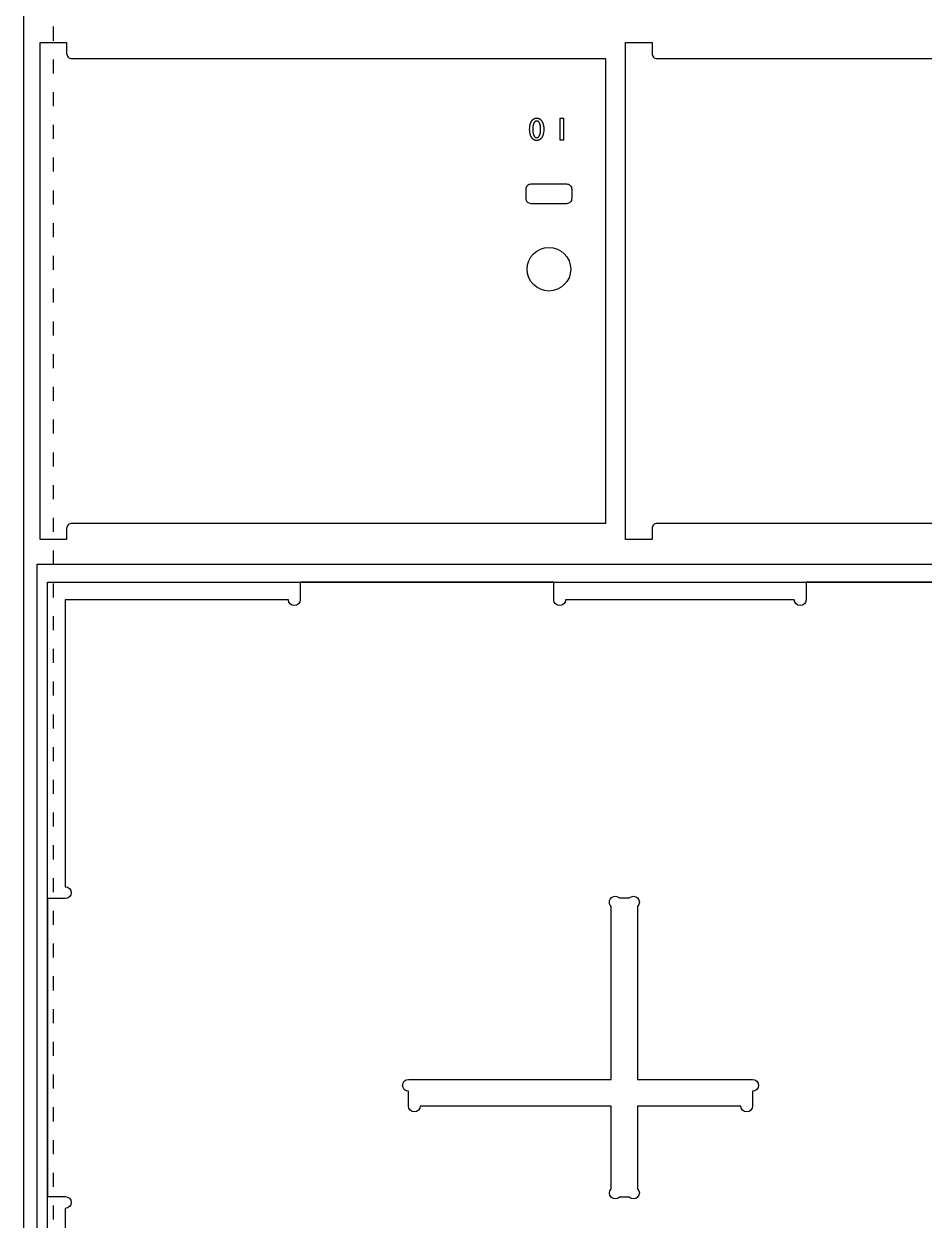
# Model space of a CAD drawing. Extents: x -300 to 5880, y -300 to 4158.
# Drawn here: x 3450 to 4060, y 2145 to 2955 of the extents above; entities that cross this region are included whole.
import ezdxf

# ---------------------------------------------------------------- set-up
doc = ezdxf.new("R2010")
doc.units = 0
doc.linetypes.add('DGN_STYLE_5', pattern=[22.17944, 9.505474, -12.673965])
for name, color, linetype in [('00_NOPRINT_TOLERANCE', 7, 'DGN_STYLE_5'), ('BOARD_$TH-NOMINAL', 3, 'CONTINUOUS'), ('TOP-CUT-INSIDE_18MM', 1, 'CONTINUOUS'), ('TOP-CUT-OUTSIDE_18MM', 220, 'CONTINUOUS'), ('TOP-POCKET-INSIDE_02MM', 110, 'CONTINUOUS'), ('TOP-POCKET-INSIDE_09MM', 60, 'CONTINUOUS'), ('TOP_POCKET_12MM', 70, 'CONTINUOUS')]:
    doc.layers.add(name, color=color, linetype=linetype)

msp = doc.modelspace()

# ---------------------------------------------------------------- linework, layer by layer
at = {"layer": '00_NOPRINT_TOLERANCE', "flags": 128}
for points in [[(3450, 3958), (4670, 3958), (4670, 1518), (3450, 1518)], [(3470, 3938), (4650, 3938), (4650, 1538), (3470, 1538)]]:
    msp.add_lwpolyline(points, close=True, dxfattribs=at)
at = {"layer": 'BOARD_$TH-NOMINAL', "flags": 128}
msp.add_lwpolyline([(3450, 3958), (4670, 3958), (4670, 1518), (3450, 1518)], close=True, dxfattribs=at)
at = {"layer": 'TOP-CUT-INSIDE_18MM'}
msp.add_lwpolyline([(3821.25, 2843.37), (3821.25, 2836.99, -0.414214), (3817.75, 2833.49), (3793.75, 2833.49, -0.414214), (3790.25, 2836.99), (3790.25, 2843.37, -0.414214), (3793.75, 2846.87), (3817.75, 2846.87, -0.414214)], format="xyb", close=True, dxfattribs=at)
msp.add_circle((3805.75, 2789.12), 14.79, dxfattribs=at)
at = {"layer": 'TOP-CUT-OUTSIDE_18MM'}
for points in [[(3478.97, 2613.43), (3478.97, 2605.93), (3460.97, 2605.93), (3460.97, 2942.73), (3478.97, 2942.73), (3478.97, 2935.23, 0.414214), (3482.47, 2931.73), (3844.18, 2931.73), (3844.18, 2616.93), (3482.47, 2616.93, 0.414214)], [(3875.64, 2613.43), (3875.64, 2605.93), (3857.64, 2605.93), (3857.64, 2942.73), (3875.64, 2942.73), (3875.64, 2935.23, 0.414214), (3879.14, 2931.73), (4240.86, 2931.73), (4240.86, 2616.93), (3879.14, 2616.93, 0.414214)]]:
    msp.add_lwpolyline(points, format="xyb", close=True, dxfattribs=at)
msp.add_lwpolyline([(3466, 2577.23), (4654, 2577.23), (4654, 1542.23), (3466, 1542.23)], close=True, dxfattribs=at)
at = {"layer": 'TOP-POCKET-INSIDE_02MM'}
for points in [[(3797.59, 2891.48), (3797.71, 2891.48), (3797.84, 2891.48), (3797.96, 2891.47), (3798.03, 2891.46), (3798.09, 2891.45), (3798.15, 2891.44), (3798.21, 2891.43), (3798.27, 2891.42), (3798.33, 2891.41), (3798.39, 2891.4), (3798.45, 2891.38), (3798.51, 2891.37), (3798.57, 2891.35), (3798.62, 2891.33), (3798.68, 2891.31), (3798.74, 2891.3), (3798.8, 2891.27), (3798.85, 2891.25), (3798.91, 2891.23), (3798.97, 2891.21), (3799.02, 2891.18), (3799.08, 2891.16), (3799.13, 2891.13), (3799.19, 2891.1), (3799.24, 2891.07), (3799.3, 2891.04), (3799.35, 2891.01), (3799.46, 2890.95), (3799.56, 2890.88), (3799.66, 2890.8), (3799.77, 2890.73), (3799.87, 2890.65), (3799.97, 2890.56), (3800.07, 2890.47), (3800.16, 2890.37), (3800.26, 2890.28), (3800.35, 2890.17), (3800.44, 2890.07), (3800.54, 2889.96), (3800.63, 2889.84), (3800.71, 2889.72), (3800.8, 2889.6), (3800.89, 2889.47), (3800.97, 2889.34), (3801.05, 2889.2), (3801.13, 2889.06), (3801.21, 2888.92), (3801.28, 2888.78), (3801.36, 2888.64), (3801.43, 2888.49), (3801.49, 2888.34), (3801.56, 2888.19), (3801.62, 2888.04), (3801.68, 2887.88), (3801.73, 2887.72), (3801.79, 2887.56), (3801.84, 2887.4), (3801.89, 2887.24), (3801.93, 2887.07), (3801.97, 2886.9), (3802.05, 2886.55), (3802.12, 2886.2), (3802.18, 2885.84), (3802.23, 2885.46), (3802.26, 2885.08), (3802.29, 2884.69), (3802.3, 2884.29), (3802.31, 2883.88), (3802.3, 2883.46), (3802.29, 2883.06), (3802.26, 2882.66), (3802.23, 2882.27), (3802.18, 2881.89), (3802.12, 2881.52), (3802.05, 2881.16), (3801.97, 2880.81), (3801.93, 2880.64), (3801.89, 2880.47), (3801.84, 2880.3), (3801.79, 2880.14), (3801.73, 2879.98), (3801.68, 2879.82), (3801.62, 2879.67), (3801.56, 2879.51), (3801.49, 2879.36), (3801.43, 2879.21), (3801.36, 2879.07), (3801.28, 2878.92), (3801.21, 2878.78), (3801.13, 2878.64), (3801.05, 2878.51), (3800.97, 2878.37), (3800.89, 2878.24), (3800.8, 2878.11), (3800.71, 2877.99), (3800.62, 2877.87), (3800.53, 2877.76), (3800.44, 2877.65), (3800.35, 2877.54), (3800.25, 2877.44), (3800.16, 2877.35), (3800.06, 2877.25), (3799.96, 2877.16), (3799.86, 2877.08), (3799.75, 2877), (3799.65, 2876.92), (3799.54, 2876.85), (3799.43, 2876.78), (3799.33, 2876.72), (3799.21, 2876.66), (3799.16, 2876.63), (3799.1, 2876.6), (3799.05, 2876.57), (3798.99, 2876.55), (3798.93, 2876.52), (3798.87, 2876.5), (3798.81, 2876.48), (3798.76, 2876.46), (3798.7, 2876.44), (3798.64, 2876.42), (3798.58, 2876.4), (3798.52, 2876.38), (3798.46, 2876.37), (3798.4, 2876.35), (3798.27, 2876.32), (3798.15, 2876.3), (3798.02, 2876.28), (3797.89, 2876.27), (3797.76, 2876.26), (3797.63, 2876.25), (3797.5, 2876.25), (3797.37, 2876.25), (3797.23, 2876.26), (3797.1, 2876.27), (3796.97, 2876.28), (3796.85, 2876.3), (3796.72, 2876.32), (3796.59, 2876.35), (3796.47, 2876.38), (3796.35, 2876.41), (3796.23, 2876.45), (3796.17, 2876.47), (3796.11, 2876.5), (3796.06, 2876.52), (3796, 2876.54), (3795.94, 2876.57), (3795.88, 2876.59), (3795.83, 2876.62), (3795.77, 2876.65), (3795.66, 2876.71), (3795.55, 2876.77), (3795.44, 2876.84), (3795.34, 2876.91), (3795.23, 2876.98), (3795.13, 2877.06), (3795.03, 2877.15), (3794.93, 2877.23), (3794.83, 2877.32), (3794.73, 2877.42), (3794.64, 2877.52), (3794.55, 2877.62), (3794.46, 2877.73), (3794.37, 2877.84), (3794.28, 2877.96), (3794.19, 2878.08), (3794.11, 2878.2), (3794.03, 2878.33), (3793.94, 2878.46), (3793.87, 2878.59), (3793.79, 2878.73), (3793.72, 2878.87), (3793.65, 2879.01), (3793.58, 2879.16), (3793.51, 2879.3), (3793.45, 2879.45), (3793.39, 2879.61), (3793.33, 2879.76), (3793.28, 2879.92), (3793.23, 2880.08), (3793.18, 2880.24), (3793.13, 2880.41), (3793.08, 2880.58), (3793.04, 2880.75), (3792.96, 2881.1), (3792.9, 2881.46), (3792.84, 2881.83), (3792.8, 2882.21), (3792.76, 2882.6), (3792.73, 2883), (3792.72, 2883.42), (3792.71, 2883.84), (3792.72, 2884.26), (3792.73, 2884.67), (3792.76, 2885.07), (3792.8, 2885.46), (3792.85, 2885.84), (3792.9, 2886.21), (3792.97, 2886.57), (3793.05, 2886.91), (3793.1, 2887.09), (3793.14, 2887.25), (3793.19, 2887.42), (3793.24, 2887.58), (3793.3, 2887.75), (3793.35, 2887.9), (3793.41, 2888.06), (3793.48, 2888.22), (3793.54, 2888.37), (3793.61, 2888.52), (3793.68, 2888.66), (3793.75, 2888.81), (3793.83, 2888.95), (3793.9, 2889.09), (3793.98, 2889.22), (3794.07, 2889.36), (3794.15, 2889.49), (3794.24, 2889.62), (3794.33, 2889.74), (3794.42, 2889.86), (3794.51, 2889.97), (3794.6, 2890.08), (3794.7, 2890.19), (3794.8, 2890.29), (3794.89, 2890.39), (3794.99, 2890.48), (3795.09, 2890.57), (3795.2, 2890.65), (3795.3, 2890.73), (3795.41, 2890.81), (3795.52, 2890.88), (3795.62, 2890.95), (3795.73, 2891.02), (3795.85, 2891.08), (3795.96, 2891.13), (3796.02, 2891.16), (3796.08, 2891.19), (3796.14, 2891.21), (3796.19, 2891.23), (3796.25, 2891.26), (3796.31, 2891.28), (3796.37, 2891.3), (3796.43, 2891.32), (3796.49, 2891.33), (3796.55, 2891.35), (3796.68, 2891.38), (3796.8, 2891.41), (3796.93, 2891.43), (3797.06, 2891.45), (3797.19, 2891.47), (3797.32, 2891.48), (3797.45, 2891.48)], [(3797.61, 2889.46), (3797.5, 2889.46), (3797.46, 2889.46), (3797.42, 2889.46), (3797.39, 2889.46), (3797.35, 2889.45), (3797.31, 2889.45), (3797.28, 2889.45), (3797.24, 2889.44), (3797.2, 2889.44), (3797.17, 2889.43), (3797.13, 2889.42), (3797.09, 2889.41), (3797.06, 2889.41), (3797.02, 2889.4), (3796.99, 2889.39), (3796.95, 2889.38), (3796.92, 2889.36), (3796.88, 2889.35), (3796.85, 2889.34), (3796.82, 2889.33), (3796.78, 2889.31), (3796.75, 2889.3), (3796.72, 2889.28), (3796.68, 2889.26), (3796.65, 2889.25), (3796.62, 2889.23), (3796.59, 2889.21), (3796.56, 2889.19), (3796.52, 2889.17), (3796.49, 2889.15), (3796.46, 2889.13), (3796.43, 2889.1), (3796.4, 2889.08), (3796.37, 2889.06), (3796.34, 2889.03), (3796.31, 2889.01), (3796.28, 2888.98), (3796.25, 2888.95), (3796.22, 2888.93), (3796.17, 2888.87), (3796.11, 2888.81), (3796.05, 2888.75), (3796, 2888.68), (3795.95, 2888.61), (3795.89, 2888.54), (3795.84, 2888.46), (3795.79, 2888.38), (3795.74, 2888.3), (3795.69, 2888.22), (3795.65, 2888.13), (3795.6, 2888.04), (3795.55, 2887.95), (3795.51, 2887.85), (3795.47, 2887.76), (3795.43, 2887.66), (3795.39, 2887.56), (3795.35, 2887.45), (3795.31, 2887.35), (3795.24, 2887.13), (3795.18, 2886.9), (3795.12, 2886.67), (3795.06, 2886.43), (3795.02, 2886.17), (3794.97, 2885.91), (3794.94, 2885.65), (3794.91, 2885.37), (3794.88, 2885.08), (3794.86, 2884.79), (3794.85, 2884.49), (3794.84, 2884.18), (3794.84, 2883.86), (3794.84, 2883.54), (3794.85, 2883.22), (3794.86, 2882.91), (3794.88, 2882.61), (3794.9, 2882.32), (3794.93, 2882.04), (3794.97, 2881.77), (3795.01, 2881.5), (3795.06, 2881.25), (3795.11, 2881), (3795.17, 2880.77), (3795.23, 2880.54), (3795.3, 2880.32), (3795.34, 2880.21), (3795.37, 2880.11), (3795.41, 2880.01), (3795.45, 2879.91), (3795.5, 2879.81), (3795.54, 2879.71), (3795.58, 2879.62), (3795.63, 2879.53), (3795.68, 2879.45), (3795.72, 2879.36), (3795.77, 2879.28), (3795.82, 2879.2), (3795.87, 2879.13), (3795.92, 2879.06), (3795.98, 2878.99), (3796.03, 2878.92), (3796.09, 2878.86), (3796.14, 2878.8), (3796.2, 2878.74), (3796.23, 2878.71), (3796.26, 2878.69), (3796.29, 2878.66), (3796.32, 2878.64), (3796.35, 2878.61), (3796.38, 2878.59), (3796.41, 2878.56), (3796.44, 2878.54), (3796.47, 2878.52), (3796.5, 2878.5), (3796.53, 2878.48), (3796.56, 2878.46), (3796.59, 2878.44), (3796.63, 2878.42), (3796.66, 2878.41), (3796.69, 2878.39), (3796.73, 2878.37), (3796.76, 2878.36), (3796.79, 2878.34), (3796.83, 2878.33), (3796.86, 2878.32), (3796.89, 2878.31), (3796.93, 2878.29), (3796.96, 2878.28), (3797, 2878.27), (3797.03, 2878.26), (3797.07, 2878.26), (3797.11, 2878.25), (3797.14, 2878.24), (3797.18, 2878.24), (3797.22, 2878.23), (3797.25, 2878.22), (3797.29, 2878.22), (3797.33, 2878.22), (3797.36, 2878.21), (3797.4, 2878.21), (3797.44, 2878.21), (3797.48, 2878.21), (3797.52, 2878.21), (3797.56, 2878.21), (3797.59, 2878.21), (3797.63, 2878.22), (3797.67, 2878.22), (3797.71, 2878.22), (3797.74, 2878.23), (3797.78, 2878.24), (3797.82, 2878.24), (3797.85, 2878.25), (3797.89, 2878.26), (3797.92, 2878.26), (3797.96, 2878.27), (3798, 2878.28), (3798.03, 2878.29), (3798.06, 2878.31), (3798.1, 2878.32), (3798.13, 2878.33), (3798.17, 2878.34), (3798.2, 2878.36), (3798.23, 2878.37), (3798.27, 2878.39), (3798.3, 2878.41), (3798.33, 2878.42), (3798.37, 2878.44), (3798.4, 2878.46), (3798.43, 2878.48), (3798.46, 2878.5), (3798.49, 2878.52), (3798.52, 2878.54), (3798.55, 2878.56), (3798.59, 2878.59), (3798.62, 2878.61), (3798.65, 2878.64), (3798.68, 2878.66), (3798.71, 2878.69), (3798.73, 2878.71), (3798.76, 2878.74), (3798.82, 2878.8), (3798.88, 2878.86), (3798.93, 2878.92), (3798.99, 2878.99), (3799.04, 2879.06), (3799.09, 2879.13), (3799.14, 2879.2), (3799.19, 2879.28), (3799.24, 2879.36), (3799.29, 2879.45), (3799.34, 2879.53), (3799.39, 2879.62), (3799.43, 2879.71), (3799.47, 2879.81), (3799.52, 2879.91), (3799.56, 2880.01), (3799.6, 2880.11), (3799.64, 2880.21), (3799.67, 2880.32), (3799.74, 2880.53), (3799.81, 2880.76), (3799.87, 2880.99), (3799.92, 2881.24), (3799.97, 2881.49), (3800.01, 2881.75), (3800.04, 2882.01), (3800.07, 2882.29), (3800.1, 2882.58), (3800.12, 2882.87), (3800.13, 2883.17), (3800.14, 2883.48), (3800.14, 2884.12), (3800.13, 2884.43), (3800.12, 2884.73), (3800.1, 2885.03), (3800.08, 2885.31), (3800.05, 2885.59), (3800.01, 2885.86), (3799.97, 2886.12), (3799.93, 2886.38), (3799.88, 2886.62), (3799.82, 2886.86), (3799.76, 2887.09), (3799.69, 2887.31), (3799.62, 2887.52), (3799.58, 2887.63), (3799.54, 2887.73), (3799.5, 2887.83), (3799.46, 2887.92), (3799.41, 2888.02), (3799.37, 2888.11), (3799.32, 2888.2), (3799.28, 2888.28), (3799.23, 2888.37), (3799.18, 2888.45), (3799.13, 2888.52), (3799.08, 2888.6), (3799.03, 2888.67), (3798.98, 2888.73), (3798.93, 2888.8), (3798.87, 2888.86), (3798.82, 2888.92), (3798.79, 2888.95), (3798.76, 2888.97), (3798.74, 2889), (3798.71, 2889.03), (3798.68, 2889.05), (3798.65, 2889.08), (3798.62, 2889.1), (3798.59, 2889.12), (3798.56, 2889.14), (3798.53, 2889.17), (3798.5, 2889.19), (3798.47, 2889.21), (3798.44, 2889.22), (3798.41, 2889.24), (3798.38, 2889.26), (3798.35, 2889.28), (3798.32, 2889.29), (3798.29, 2889.31), (3798.26, 2889.32), (3798.22, 2889.34), (3798.19, 2889.35), (3798.16, 2889.36), (3798.13, 2889.37), (3798.09, 2889.39), (3798.06, 2889.4), (3798.03, 2889.4), (3797.99, 2889.41), (3797.96, 2889.42), (3797.92, 2889.43), (3797.89, 2889.43), (3797.86, 2889.44), (3797.82, 2889.45), (3797.79, 2889.45), (3797.75, 2889.45), (3797.72, 2889.46), (3797.68, 2889.46), (3797.64, 2889.46)], [(3813.44, 2891.29), (3815.57, 2891.29), (3815.57, 2876.4), (3813.44, 2876.4)]]:
    msp.add_lwpolyline(points, close=True, dxfattribs=at)
at = {"layer": 'TOP-POCKET-INSIDE_09MM'}
msp.add_lwpolyline([(3865.9, 2357.58), (3865.9, 2240.33), (3943.81, 2240.33, -1), (3943.81, 2232.33), (3943.81, 2222.33, -1), (3935.81, 2222.33), (3865.9, 2222.33), (3865.9, 2166.29, -1), (3860.24, 2160.63), (3853.56, 2160.63, -1), (3847.9, 2166.29), (3847.9, 2222.33), (3718.59, 2222.33, -1), (3710.59, 2222.33), (3710.59, 2232.33, -1), (3710.59, 2240.33), (3847.9, 2240.33), (3847.9, 2357.58, -1), (3853.56, 2363.23), (3860.24, 2363.23, -1)], format="xyb", close=True, dxfattribs=at)
at = {"layer": 'TOP_POCKET_12MM'}
msp.add_lwpolyline([(3466, 2589.23), (4661, 2589.23), (4661, 1535.23), (3459, 1535.23), (3459, 2589.23)], close=True, dxfattribs=at)
msp.add_lwpolyline([(4139.94, 2577.23), (3980.06, 2577.23), (3980.06, 2565.23, -1), (3972.06, 2565.23), (3817.04, 2565.23, -1), (3809.04, 2565.23), (3809.04, 2577.23), (3637.22, 2577.23), (3637.22, 2565.23, -1), (3629.22, 2565.23), (3478, 2565.23), (3478, 2370.83, -1), (3478, 2362.83), (3466, 2362.83), (3466, 2161.03), (3478, 2161.03, -1), (3478, 2153.03), (3478, 1966.43, -1)], format="xyb", dxfattribs=at)

doc.saveas('drawing.dxf')
